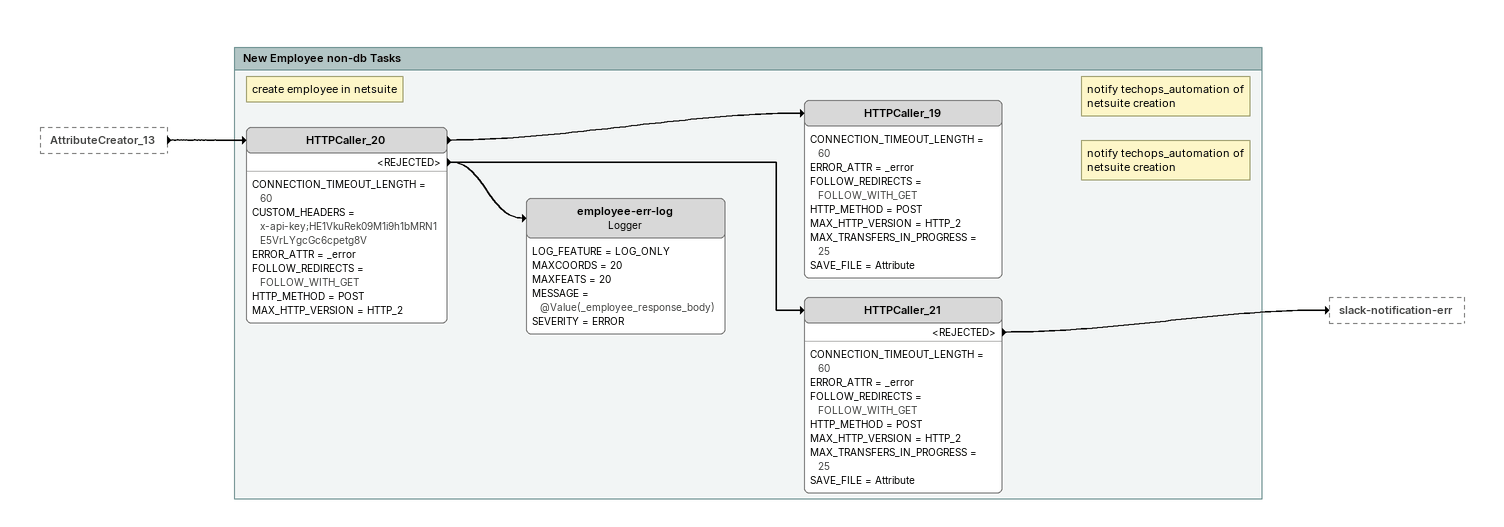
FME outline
AttributeCreator_13 [outside]
    -> HTTPCaller_20

Bookmark: New Employee non-db Tasks
Note: create employee in netsuite
HTTPCaller_20
    CONNECTION_TIMEOUT_LENGTH = 60
    CUSTOM_HEADERS = x-api-key;HE1VkuRek09M1i9h1bMRN1E5VrLYgcGc6cpetg8V
    ERROR_ATTR = _error
    FOLLOW_REDIRECTS = FOLLOW_WITH_GET
    HTTP_METHOD = POST
    MAX_HTTP_VERSION = HTTP_2
    -> HTTPCaller_19
    <REJECTED> -> employee-err-log
    <REJECTED> -> HTTPCaller_21
Note: notify techops_automation of netsuite creation
HTTPCaller_19
    CONNECTION_TIMEOUT_LENGTH = 60
    ERROR_ATTR = _error
    FOLLOW_REDIRECTS = FOLLOW_WITH_GET
    HTTP_METHOD = POST
    MAX_HTTP_VERSION = HTTP_2
    MAX_TRANSFERS_IN_PROGRESS = 25
    SAVE_FILE = Attribute
Note: notify techops_automation of netsuite creation
HTTPCaller_21
    CONNECTION_TIMEOUT_LENGTH = 60
    ERROR_ATTR = _error
    FOLLOW_REDIRECTS = FOLLOW_WITH_GET
    HTTP_METHOD = POST
    MAX_HTTP_VERSION = HTTP_2
    MAX_TRANSFERS_IN_PROGRESS = 25
    SAVE_FILE = Attribute
    <REJECTED> -> slack-notification-err
employee-err-log: Logger
    LOG_FEATURE = LOG_ONLY
    MAXCOORDS = 20
    MAXFEATS = 20
    MESSAGE = @Value(_employee_response_body)
    SEVERITY = ERROR
